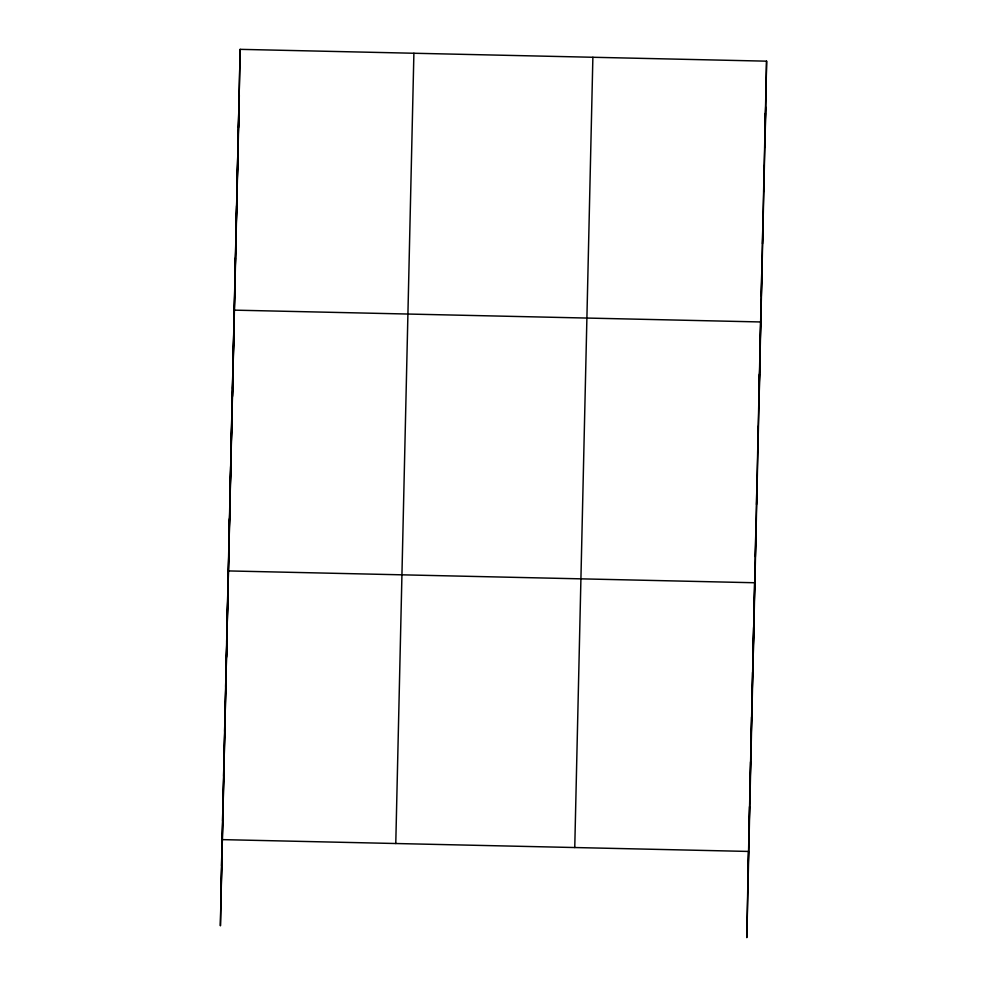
<?xml version="1.0" encoding="UTF-8"?>
<svg xmlns="http://www.w3.org/2000/svg" width="987" height="987" viewBox="0 0 987 987"><rect width="100%" height="100%" fill="white"/><g stroke="black" fill="none" stroke-linecap="round" stroke-linejoin="round"><path stroke-width="1.48" d="M222.593 820.95L223.087 794.831M223.617 776.164L224.111 750.046M224.641 731.379L225.147 705.273M225.665 686.594L226.171 660.488M226.702 641.821L227.195 615.703M226.566 657.132L228.219 570.918L754.623 582.749L752.97 668.964M228.922 544.873L229.416 518.767M230.119 492.723L230.613 466.604M231.316 440.56L231.809 414.454M232.513 388.409L233.006 362.291M232.55 396.355L234.203 310.14L760.607 321.959L758.954 408.174M234.906 284.096L235.399 257.977M236.103 231.933L236.596 205.827M237.299 179.782L237.793 153.664M238.496 127.619L238.99 101.513M764.937 147.384L766.591 61.169L240.186 49.35L220.409 925.831L222.063 839.616L748.467 851.436L746.814 937.65L765.715 107.127M748.997 832.769L749.491 806.65M750.021 787.984L750.515 761.878M751.045 743.211L751.551 717.093M752.069 698.426L752.575 672.307M753.106 653.641L753.599 627.535M755.326 556.705L755.82 530.587M756.523 504.542L757.017 478.436M757.72 452.391L758.213 426.273M758.917 400.228L759.41 374.122M761.31 295.915L761.804 269.809M762.507 243.764L763 217.646M763.704 191.601L764.197 165.495M764.9 139.451L765.394 113.332M221.557 865.722L240.186 49.35M220.792 905.992L239.31 95.295M395.775 843.515L413.898 53.249M574.755 847.537L592.879 57.271M747.961 877.554L766.591 61.169"/></g></svg>
